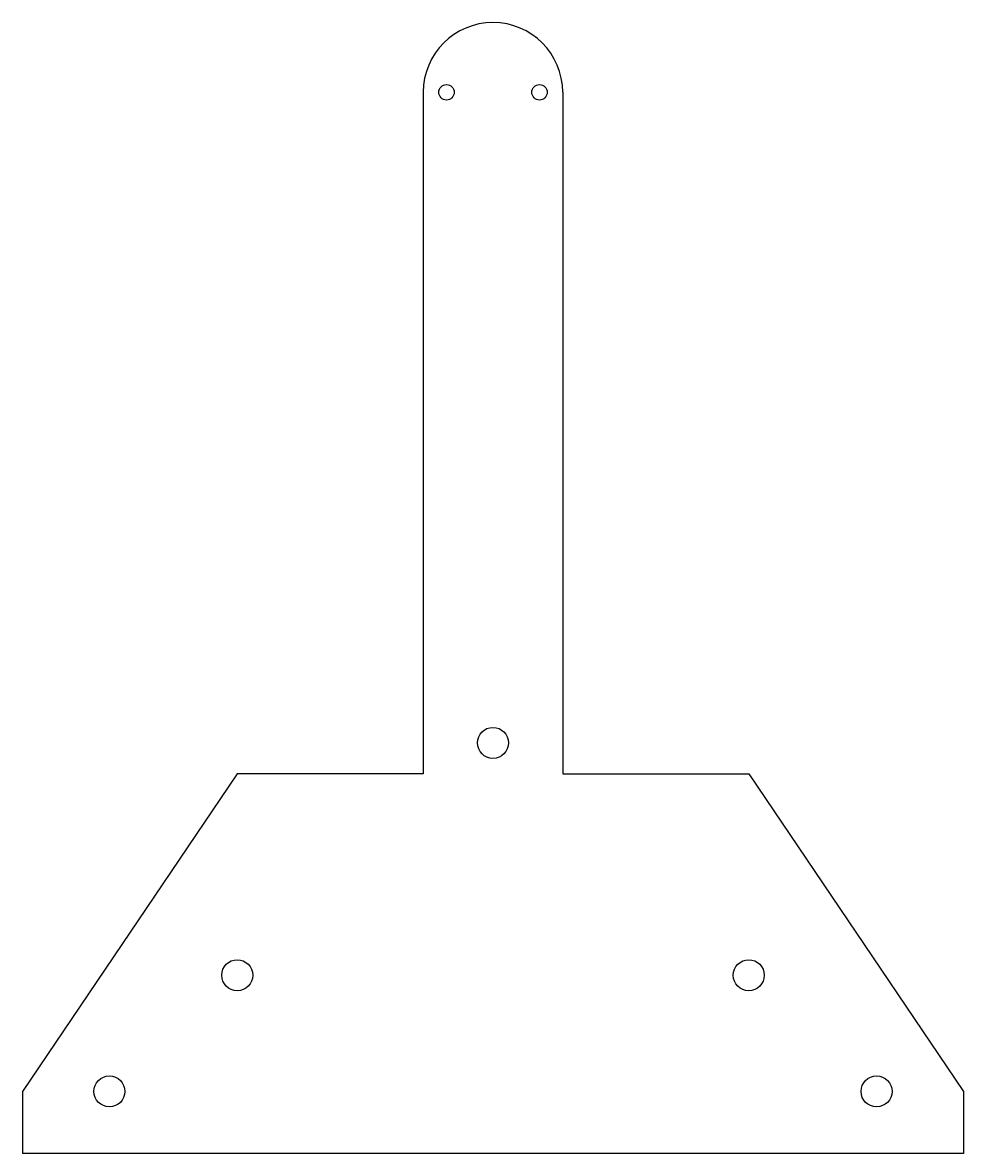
# Model space of a CAD drawing. Header units: millimetres. Extents: x -60 to 61, y -15 to 131.
import ezdxf

# ---------------------------------------------------------------- set-up
doc = ezdxf.new("R2010")
doc.units = ezdxf.units.MM

msp = doc.modelspace()

# ---------------------------------------------------------------- linework, layer by layer
at = {"color": 7, "linetype": 'Continuous', "lineweight": 25}
for p, q in [((-8.71, 121.65), (-8.71, 33.65)), ((9.29, 121.65), (9.29, 33.65)), ((-32.71, 33.65), (-60.4, -7.35)), ((-8.71, 33.65), (-32.71, 33.65)), ((9.29, 33.65), (33.29, 33.65)), ((33.29, 33.65), (60.99, -7.35)), ((-60.4, -7.35), (-60.4, -15.35)), ((60.99, -7.35), (60.99, -15.35)), ((60.99, -15.35), (-60.4, -15.35))]:
    msp.add_line(p, q, dxfattribs=at)
for centre, radius in [((-5.71, 121.65), 1), ((6.29, 121.65), 1), ((0.29, 37.65), 2), ((-32.71, 7.65), 2), ((33.29, 7.65), 2), ((-49.21, -7.35), 2), ((49.79, -7.35), 2)]:
    msp.add_circle(centre, radius, dxfattribs=at)
msp.add_arc((0.29, 121.65), 9, 0, 180, dxfattribs=at)

doc.saveas('drawing.dxf')
